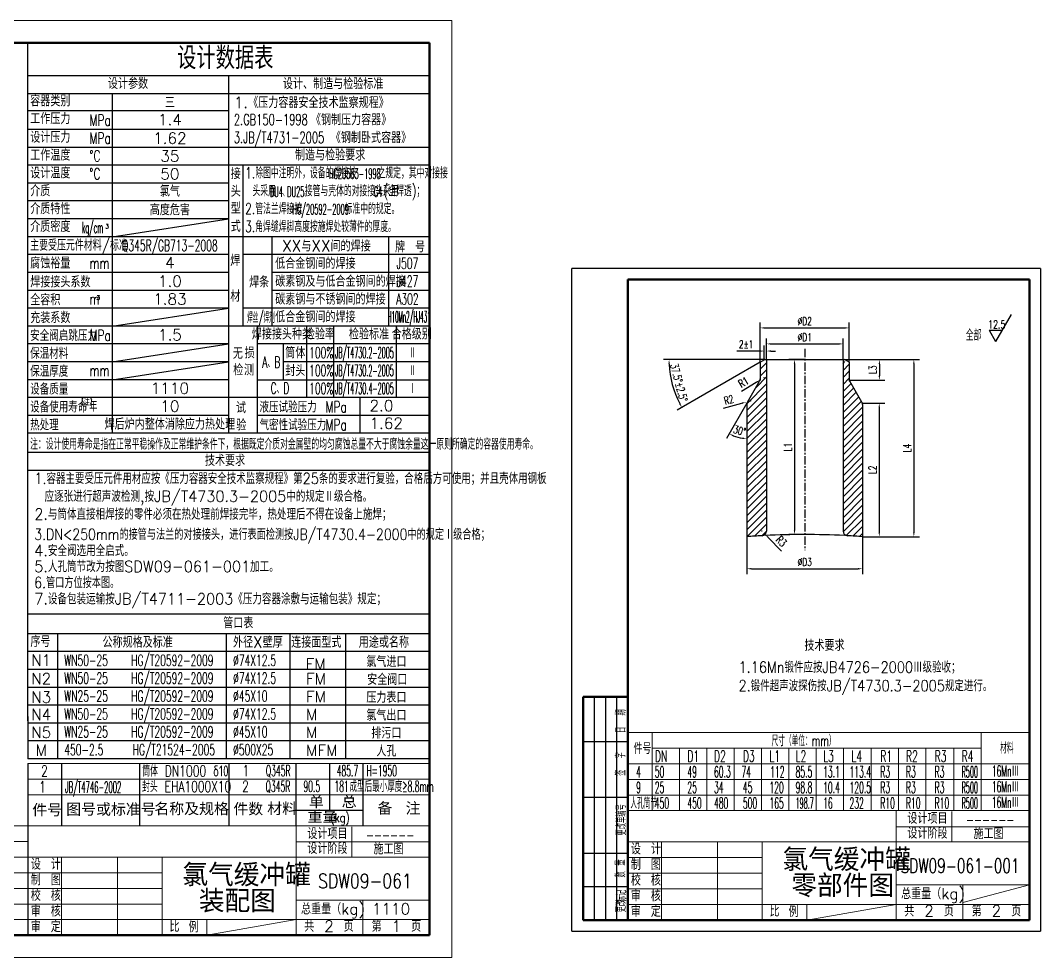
# Model space of a CAD drawing. Extents: x 24660 to 37528, y 564 to 6864.
# Drawn here: x 30671 to 37528, y 564 to 6864 of the extents above; entities that cross this region are included whole.
import ezdxf
from ezdxf.enums import TextEntityAlignment as Align

# ---------------------------------------------------------------- set-up
doc = ezdxf.new("R2010")
doc.units = 0
doc.header["$LTSCALE"] = 150
doc.linetypes.add('CENTER', pattern=[2, 1.25, -0.25, 0.25, -0.25])
doc.linetypes.add('DIVIDE', pattern=[31.75, 12.7, -6.35, 0, -6.35, 0, -6.35])
doc.layers.get('DEFPOINTS').update_dxf_attribs({"linetype": 'CONTINUOUS'})
for name, color, linetype in [('05', 4, 'CENTER'), ('08', 1, 'CONTINUOUS'), ('DIM', 6, 'CONTINUOUS'), ('TITLE', 9, 'CONTINUOUS'), ('假想线', 6, 'DIVIDE'), ('剖面线', 1, 'CONTINUOUS'), ('文字', 3, 'CONTINUOUS'), ('标注线', 1, 'CONTINUOUS'), ('破折线', 1, 'CONTINUOUS'), ('轮廓线', 7, 'CONTINUOUS')]:
    doc.layers.add(name, color=color, linetype=linetype)
doc.styles.add('FSDBHZ', font='TXT.SHX', dxfattribs={"width": 0.707, "bigfont": 'HZFS.SHX'})
doc.styles.add('HQ', font='txt.shx', dxfattribs={"width": 0.7, "bigfont": 'gbcbig.shx'})
doc.styles.add('HZ', font='txt.shx', dxfattribs={"width": 0.7, "bigfont": 'gbcbig.shx'})
doc.styles.add('HZ0', font='TXT', dxfattribs={"width": 0.7, "bigfont": 'HZTXT0'})
doc.styles.get("Standard").update_dxf_attribs({"font": 'txt.shx', "width": 0.7, "bigfont": 'gbcbig.shx'})
doc.dimstyles.get("Standard").update_dxf_attribs({"dimscale": 15, "dimtxt": 5, "dimasz": 5, "dimexe": 2.5, "dimexo": 0, "dimgap": 1.25, "dimtad": 3, "dimdec": 0, "dimdsep": 46, "dimtxsty": 'Standard', "dimcen": 0, "dimaunit": 1, "dimadec": 0, "dimazin": 0, "dimtfac": 1, "dimtdec": 4, "dimtmove": 0, "dimatfit": 1, "dimfxl": 1, "dimtolj": 1, "dimtzin": 0, "dimarcsym": 0})
doc.dimstyles.new('STANDARD$0', dxfattribs={"dimscale": 15, "dimtxt": 5, "dimasz": 5, "dimexe": 2.5, "dimexo": 0, "dimgap": 1.25, "dimtad": 1, "dimdec": 0, "dimdsep": 46, "dimtxsty": 'FSDBHZ', "dimcen": 0, "dimaunit": 1, "dimadec": 0, "dimazin": 0, "dimtfac": 1, "dimtdec": 3, "dimtmove": 0, "dimatfit": 3, "dimfxl": 1, "dimtolj": 1, "dimarcsym": 0})
doc.dimstyles.new('STANDARD$2', dxfattribs={"dimscale": 15, "dimtxt": 5, "dimasz": 5, "dimexe": 2.5, "dimexo": 0, "dimgap": 1.25, "dimtad": 2, "dimtih": 1, "dimtoh": 1, "dimdec": 0, "dimzin": 0, "dimdsep": 46, "dimtxsty": 'FSDBHZ', "dimcen": 0, "dimaunit": 1, "dimadec": 0, "dimazin": 0, "dimtfac": 0.5, "dimtdec": 0, "dimtix": 1, "dimtmove": 0, "dimatfit": 3, "dimtolj": 1, "dimtzin": 0, "dimarcsym": 0})

# ---------------------------------------------------------------- blocks, each defined once
blk = doc.blocks.new('*D38')
at = {"layer": '08', "color": 0, "lineweight": -2, "transparency": 16777216}
for p, q in [((36210.4, 4583.7), (36713.4, 4583.7)), ((36675.9, 4553.7), (36675.9, 3423.3)), ((36331.2, 3393.3), (36713.4, 3393.3))]:
    blk.add_line(p, q, dxfattribs=at)
at = {"layer": '08', "color": 0, "transparency": 16777216}
for points in [[(36670.9, 4553.7), (36680.9, 4553.7), (36675.9, 4583.7)], [(36670.9, 3423.3), (36680.9, 3423.3), (36675.9, 3393.3)]]:
    blk.add_solid(points, dxfattribs=at)
at = {"layer": 'DEFPOINTS', "color": 0, "transparency": 16777216}
for p in [(36210.4, 4583.7), (36331.2, 3393.3), (36675.9, 3393.3)]:
    blk.add_point(p, dxfattribs=at)
at = {"layer": '08', "color": 0, "transparency": 16777216, "insert": (36630.9, 3988.5), "char_height": 52.5, "attachment_point": 5, "rotation": 90, "style": 'HQ'}
blk.add_mtext('\\A1;L4', dxfattribs=at)
blk = doc.blocks.new('*D39')
at = {"layer": '08', "color": 0, "lineweight": -2, "transparency": 16777216}
for p, q in [((35942.7, 4583.7), (35836.4, 4583.7)), ((35873.9, 4553.7), (35873.9, 3437.7)), ((35942.7, 3407.7), (35836.4, 3407.7))]:
    blk.add_line(p, q, dxfattribs=at)
at = {"layer": '08', "color": 0, "transparency": 16777216}
for points in [[(35868.9, 4553.7), (35878.9, 4553.7), (35873.9, 4583.7)], [(35868.9, 3437.7), (35878.9, 3437.7), (35873.9, 3407.7)]]:
    blk.add_solid(points, dxfattribs=at)
at = {"layer": 'DEFPOINTS', "color": 0, "transparency": 16777216}
for p in [(35942.7, 4583.7), (35873.9, 3407.7), (35942.7, 3407.7)]:
    blk.add_point(p, dxfattribs=at)
at = {"layer": '08', "color": 0, "transparency": 16777216, "insert": (35828.9, 3995.7), "char_height": 52.5, "attachment_point": 5, "rotation": 90, "style": 'HQ'}
blk.add_mtext('\\A1;L1', dxfattribs=at)
blk = doc.blocks.new('*D40')
at = {"layer": '08', "color": 0, "lineweight": -2, "transparency": 16777216}
for p, q in [((36331.2, 4291.1), (36480.9, 4291.1)), ((36443.4, 4261.1), (36443.4, 3423.3)), ((36331.2, 3393.3), (36480.9, 3393.3))]:
    blk.add_line(p, q, dxfattribs=at)
at = {"layer": '08', "color": 0, "transparency": 16777216}
for points in [[(36438.4, 4261.1), (36448.4, 4261.1), (36443.4, 4291.1)], [(36438.4, 3423.3), (36448.4, 3423.3), (36443.4, 3393.3)]]:
    blk.add_solid(points, dxfattribs=at)
at = {"layer": 'DEFPOINTS', "color": 0, "transparency": 16777216}
for p in [(36331.2, 4291.1), (36331.2, 3393.3), (36443.4, 3393.3)]:
    blk.add_point(p, dxfattribs=at)
at = {"layer": '08', "color": 0, "transparency": 16777216, "insert": (36398.4, 3842.2), "char_height": 52.5, "attachment_point": 5, "rotation": 90, "style": 'HQ'}
blk.add_mtext('\\A1;L2', dxfattribs=at)
blk = doc.blocks.new('*D41')
at = {"layer": '08', "color": 0, "lineweight": -2, "transparency": 16777216}
blk.add_line((35554.2, 4291.1), (35416.5, 4052.7), dxfattribs=at)
blk.add_arc((35554.2, 4291.1), 237.8, 247.23249, 262.76751, dxfattribs=at)
at = {"layer": '08', "color": 0, "transparency": 16777216}
for points in [[(35459.9, 4067.4), (35464.4, 4076.3), (35435.3, 4085.2)], [(35524.6, 4060.2), (35523.9, 4050.2), (35554.2, 4053.3)]]:
    blk.add_solid(points, dxfattribs=at)
at = {"layer": 'DEFPOINTS', "color": 0, "transparency": 16777216}
for p in [(35643.4, 4445.7), (35554.2, 4291.1), (35554.2, 4291.1), (35472.9, 4067.7), (35554.2, 3393.3)]:
    blk.add_point(p, dxfattribs=at)
at = {"layer": '08', "color": 0, "transparency": 16777216, "insert": (35504.7, 4106.3), "char_height": 52.5, "attachment_point": 5, "rotation": 345, "style": 'HQ'}
blk.add_mtext('\\A1;30°', dxfattribs=at)
blk = doc.blocks.new('*D42')
at = {"layer": '08', "color": 0, "lineweight": -2, "transparency": 16777216}
for p, q in [((35685.4, 4583.7), (35685.4, 4726.7)), ((35715.4, 4689.2), (36169.9, 4689.2)), ((36199.9, 4583.7), (36199.9, 4726.7))]:
    blk.add_line(p, q, dxfattribs=at)
at = {"layer": '08', "color": 0, "transparency": 16777216}
for points in [[(35715.4, 4694.2), (35715.4, 4684.2), (35685.4, 4689.2)], [(36169.9, 4694.2), (36169.9, 4684.2), (36199.9, 4689.2)]]:
    blk.add_solid(points, dxfattribs=at)
at = {"layer": 'DEFPOINTS', "color": 0, "transparency": 16777216}
for p in [(36199.9, 4689.2), (35685.4, 4583.7), (36199.9, 4583.7)]:
    blk.add_point(p, dxfattribs=at)
at = {"layer": '08', "color": 0, "transparency": 16777216, "insert": (35942.7, 4734.2), "char_height": 52.5, "attachment_point": 5, "style": 'HQ'}
blk.add_mtext('\\A1;%%CD1', dxfattribs=at)
blk = doc.blocks.new('*D43')
at = {"layer": '08', "color": 0, "lineweight": -2, "transparency": 16777216}
for p, q in [((35554.2, 3393.3), (35554.2, 3140.4)), ((36331.2, 3393.3), (36331.2, 3140.4)), ((35584.2, 3177.9), (36301.2, 3177.9))]:
    blk.add_line(p, q, dxfattribs=at)
at = {"layer": '08', "color": 0, "transparency": 16777216}
for points in [[(35584.2, 3182.9), (35584.2, 3172.9), (35554.2, 3177.9)], [(36301.2, 3182.9), (36301.2, 3172.9), (36331.2, 3177.9)]]:
    blk.add_solid(points, dxfattribs=at)
at = {"layer": 'DEFPOINTS', "color": 0, "transparency": 16777216}
for p in [(35554.2, 3393.3), (36331.2, 3393.3), (36331.2, 3177.9)]:
    blk.add_point(p, dxfattribs=at)
at = {"layer": '08', "color": 0, "transparency": 16777216, "insert": (35942.7, 3222.9), "char_height": 52.5, "attachment_point": 5, "style": 'HQ'}
blk.add_mtext('\\A1;%%CD3', dxfattribs=at)
blk = doc.blocks.new('*D44')
at = {"layer": '08', "color": 0, "lineweight": -2, "transparency": 16777216}
for p, q in [((35653.4, 3432.1), (35656.1, 3432.1)), ((35654.7, 3430.7), (35654.7, 3433.4)), ((35787.2, 3295.6), (35697.6, 3388))]:
    blk.add_line(p, q, dxfattribs=at)
at = {"layer": '08', "color": 0, "transparency": 16777216}
blk.add_solid([(35701.1, 3391.4), (35694, 3384.5), (35676.7, 3409.5)], dxfattribs=at)
at = {"layer": 'DEFPOINTS', "color": 0, "transparency": 16777216}
for p in [(35654.7, 3432.1), (35676.7, 3409.5)]:
    blk.add_point(p, dxfattribs=at)
at = {"layer": '08', "color": 0, "transparency": 16777216, "insert": (35785.1, 3362.4), "char_height": 52.5, "attachment_point": 5, "rotation": 314.15263, "style": 'HQ'}
blk.add_mtext('\\A1;R3', dxfattribs=at)
blk = doc.blocks.new('*D45')
at = {"layer": '08', "color": 0, "lineweight": -2, "transparency": 16777216}
for p, q in [((35668.1, 4463.2), (35670.8, 4463.2)), ((35669.5, 4461.9), (35669.5, 4464.6)), ((35517.5, 4370.6), (35617, 4431.2))]:
    blk.add_line(p, q, dxfattribs=at)
at = {"layer": '08', "color": 0, "transparency": 16777216}
blk.add_solid([(35614.4, 4435.5), (35619.6, 4427), (35642.6, 4446.8)], dxfattribs=at)
at = {"layer": 'DEFPOINTS', "color": 0, "transparency": 16777216}
for p in [(35669.5, 4463.2), (35642.6, 4446.8)]:
    blk.add_point(p, dxfattribs=at)
at = {"layer": '08', "color": 0, "transparency": 16777216, "insert": (35531, 4431.5), "char_height": 52.5, "attachment_point": 5, "rotation": 31.36999, "style": 'HQ'}
blk.add_mtext('\\A1;R1', dxfattribs=at)
blk = doc.blocks.new('*D46')
at = {"layer": '08', "color": 0, "lineweight": -2, "transparency": 16777216}
for p, q in [((35396.3, 4257.2), (35520.6, 4290.8)), ((35578.6, 4306.8), (35581.3, 4306.8)), ((35580, 4305.5), (35580, 4308.2))]:
    blk.add_line(p, q, dxfattribs=at)
at = {"layer": '08', "color": 0, "transparency": 16777216}
blk.add_solid([(35519.3, 4295.6), (35521.9, 4286), (35549.6, 4298.6)], dxfattribs=at)
at = {"layer": 'DEFPOINTS', "color": 0, "transparency": 16777216}
for p in [(35549.6, 4298.6), (35580, 4306.8)]:
    blk.add_point(p, dxfattribs=at)
at = {"layer": '08', "color": 0, "transparency": 16777216, "insert": (35432.2, 4313.5), "char_height": 52.5, "attachment_point": 5, "rotation": 15.13986, "style": 'HQ'}
blk.add_mtext('\\A1;R2', dxfattribs=at)
blk = doc.blocks.new('*D47')
at = {"layer": '08', "color": 0, "lineweight": -2, "transparency": 16777216}
for p, q in [((36210.4, 4583.7), (36481.7, 4583.7)), ((36444.2, 4553.7), (36444.2, 4475.7)), ((36241.9, 4445.7), (36481.7, 4445.7))]:
    blk.add_line(p, q, dxfattribs=at)
at = {"layer": '08', "color": 0, "transparency": 16777216}
for points in [[(36439.2, 4553.7), (36449.2, 4553.7), (36444.2, 4583.7)], [(36439.2, 4475.7), (36449.2, 4475.7), (36444.2, 4445.7)]]:
    blk.add_solid(points, dxfattribs=at)
at = {"layer": 'DEFPOINTS', "color": 0, "transparency": 16777216}
for p in [(36210.4, 4583.7), (36241.9, 4445.7), (36444.2, 4445.7)]:
    blk.add_point(p, dxfattribs=at)
at = {"layer": '08', "color": 0, "transparency": 16777216, "insert": (36399.2, 4514.7), "char_height": 52.5, "attachment_point": 5, "rotation": 90, "style": 'HQ'}
blk.add_mtext('\\A1;L3', dxfattribs=at)
blk = doc.blocks.new('*D49')
at = {"layer": '08', "color": 0, "lineweight": -2, "transparency": 16777216}
for p, q in [((35643.4, 4565.5), (35643.4, 4834.3)), ((36241.9, 4565.5), (36241.9, 4834.3)), ((35673.4, 4796.8), (36211.9, 4796.8))]:
    blk.add_line(p, q, dxfattribs=at)
at = {"layer": '08', "color": 0, "transparency": 16777216}
for points in [[(35673.4, 4801.8), (35673.4, 4791.8), (35643.4, 4796.8)], [(36211.9, 4801.8), (36211.9, 4791.8), (36241.9, 4796.8)]]:
    blk.add_solid(points, dxfattribs=at)
at = {"layer": 'DEFPOINTS', "color": 0, "transparency": 16777216}
for p in [(36241.9, 4796.8), (35643.4, 4565.5), (36241.9, 4565.5)]:
    blk.add_point(p, dxfattribs=at)
at = {"layer": '08', "color": 0, "transparency": 16777216, "insert": (35942.7, 4841.8), "char_height": 52.5, "attachment_point": 5, "style": 'HQ'}
blk.add_mtext('\\A1;%%CD2', dxfattribs=at)
blk = doc.blocks.new('*D50')
at = {"layer": '08', "color": 0, "lineweight": -2, "transparency": 16777216}
for p, q in [((35674.9, 4583.7), (34993, 4583.7)), ((35643.4, 4565.5), (35084.4, 4242.8))]:
    blk.add_line(p, q, dxfattribs=at)
blk.add_arc((35674.9, 4583.7), 644.4, 182.66756, 207.33244, dxfattribs=at)
at = {"layer": '08', "color": 0, "transparency": 16777216}
for points in [[(35026.2, 4553.6), (35036.2, 4553.8), (35030.5, 4583.7)], [(35106.9, 4290.2), (35098.1, 4285.4), (35116.9, 4261.5)]]:
    blk.add_solid(points, dxfattribs=at)
at = {"layer": 'DEFPOINTS', "color": 0, "transparency": 16777216}
for p in [(35643.4, 4565.5), (35674.9, 4583.7), (35674.9, 4583.7), (36079.9, 4583.7), (35040.3, 4471.8)]:
    blk.add_point(p, dxfattribs=at)
at = {"layer": '08', "color": 0, "transparency": 16777216, "insert": (35097.3, 4428.9), "char_height": 52.5, "attachment_point": 5, "rotation": 285, "style": 'HQ'}
blk.add_mtext('\\A1;37.5°%%p2.5°', dxfattribs=at)
blk = doc.blocks.new('*D51')
at = {"layer": '08', "color": 0, "lineweight": -2, "transparency": 16777216}
for p, q in [((35670.4, 4583.7), (35670.4, 4678.8)), ((35685.4, 4583.7), (35685.4, 4678.8)), ((35640.4, 4641.3), (35487.2, 4641.3)), ((35715.4, 4641.3), (35745.4, 4641.3))]:
    blk.add_line(p, q, dxfattribs=at)
at = {"layer": '08', "color": 0, "transparency": 16777216}
for points in [[(35640.4, 4646.3), (35640.4, 4636.3), (35670.4, 4641.3)], [(35715.4, 4646.3), (35715.4, 4636.3), (35685.4, 4641.3)]]:
    blk.add_solid(points, dxfattribs=at)
at = {"layer": 'DEFPOINTS', "color": 0, "transparency": 16777216}
for p in [(35685.4, 4641.3), (35670.4, 4583.7), (35685.4, 4583.7)]:
    blk.add_point(p, dxfattribs=at)
at = {"layer": '08', "color": 0, "transparency": 16777216, "insert": (35548.8, 4686.3), "char_height": 52.5, "attachment_point": 5, "style": 'HQ'}
blk.add_mtext('\\A1;2%%p1', dxfattribs=at)

msp = doc.modelspace()

# ---------------------------------------------------------------- hatches: boundary and pattern name
at = {"layer": '剖面线'}
h = msp.add_hatch(dxfattribs=at)
h.set_pattern_fill('ANSI31', color=256, scale=10.5, style=0)
h.set_pattern_definition([(45, (26249.065, 2527.094), (-23.57317, 23.57317), [])])
edge = h.paths.add_edge_path()
edge.add_line((35685.4, 3402.7), (35685.4, 4577.7))
edge.add_line((35685.4, 4577.7), (35643.4, 4553.4))
edge.add_line((35643.4, 4553.4), (35643.4, 4454.2))
edge.add_arc((35611.9, 4454.2), 31.5, -30, 0, ccw=False)
edge.add_line((35639.2, 4438.4), (35558.4, 4298.4))
edge.add_arc((35585.7, 4282.7), 31.5, 150, 180)
edge.add_line((35554.2, 4282.7), (35554.2, 3393.3))
edge.add_arc((35942.7, -1842.3), 5250, 92.9059, 94.24377, ccw=False)
edge.add_arc((35674.9, 3432.4), 31.5, 272.9059, 289.47122)
edge = h.paths.add_edge_path()
edge.add_line((36199.9, 4577.7), (36199.9, 3402.7))
edge.add_arc((36210.4, 3432.4), 31.5, 250.52878, 267.0941)
edge.add_arc((35942.7, -1842.3), 5250, 85.75623, 87.0941, ccw=False)
edge.add_line((36331.2, 3393.3), (36331.2, 4282.7))
edge.add_arc((36299.7, 4282.7), 31.5, 0, 30)
edge.add_line((36327, 4298.4), (36246.2, 4438.4))
edge.add_arc((36273.4, 4454.2), 31.5, 180, 210, ccw=False)
edge.add_line((36241.9, 4454.2), (36241.9, 4553.4))
edge.add_line((36241.9, 4553.4), (36199.9, 4577.7))

# ---------------------------------------------------------------- linework, layer by layer
at = {"layer": '05', "color": 1, "ltscale": 0.3}
msp.add_line((35942.7, 4655.4), (35942.7, 3302.7), dxfattribs=at)
at = {"layer": 'DIM', "color": 1}
msp.add_line((33420, 6491.1), (30721.5, 6491.1), dxfattribs=at)
at = {"layer": 'TITLE', "color": 1, "lineweight": 13}
for p, q in [((33570, 6864), (24660, 6864)), ((33570, 6864), (33570, 564)), ((37452.6, 2076.7), (34752.6, 2076.7)), ((34917.5, 2076.7), (34917.5, 1551.7)), ((37127.6, 2074.4), (37127.6, 1551.7)), ((37127.6, 1971.7), (34917.5, 1971.7)), ((35101.1, 1971.7), (35101.1, 1551.7)), ((35284.9, 1971.7), (35284.9, 1551.7)), ((35468.7, 1971.7), (35468.7, 1551.7)), ((35652.6, 1971.7), (35652.6, 1551.7)), ((35836.4, 1971.7), (35836.4, 1551.7)), ((36020.2, 1971.7), (36020.2, 1551.7)), ((36204.1, 1971.7), (36204.1, 1551.7)), ((36387.9, 1971.7), (36387.9, 1551.7)), ((36571.7, 1971.7), (36571.7, 1551.7)), ((36755.6, 1971.7), (36755.6, 1551.7)), ((36943.8, 1971.7), (36943.8, 1551.7)), ((36943.8, 1971.7), (36943.8, 1551.7)), ((33421.6, 1869), (30721.6, 1869)), ((33421.6, 1869), (30721.6, 1869)), ((37452.6, 1866.7), (34752.6, 1866.7)), ((33420, 1764), (30720, 1764)), ((33420, 1764), (30720, 1764)), ((37452.6, 1761.7), (34752.6, 1761.7)), ((33420, 1659), (30720, 1659)), ((37452.6, 1656.7), (34752.6, 1656.7)), ((37452.6, 1551.7), (34752.6, 1551.7)), ((37452.6, 1551.7), (34752.6, 1551.7)), ((37452.6, 1551.7), (34752.6, 1551.7)), ((36556.2, 814.1), (36556.2, 1551.7)), ((36931, 1341.7), (36931, 1545.3)), ((30721.6, 1449), (28021.7, 1449)), ((30721.6, 1449), (28021.7, 1449)), ((33420, 1449), (30720, 1449)), ((33420, 1449), (30720, 1449)), ((32523.6, 711.3), (32523.6, 1449)), ((32898.4, 1239), (32898.4, 1442.6)), ((36556.2, 1444), (37453.1, 1444)), ((30721.6, 1344), (28021.7, 1344)), ((30721.6, 1344), (28021.7, 1344)), ((32523.6, 1341.3), (33420.5, 1341.3)), ((37452.6, 1341.7), (34756.9, 1341.7)), ((34980.1, 816.7), (34980.1, 1341.7)), ((35356.9, 816.7), (35356.9, 1341.7)), ((35656.8, 816.7), (35656.8, 1341.7)), ((36556.2, 1341.7), (37453.1, 1341.7)), ((30721.6, 1239), (28021.7, 1239)), ((30721.6, 1239), (28021.7, 1239)), ((33420, 1239), (30724.3, 1239)), ((30947.5, 714), (30947.5, 1239)), ((31324.3, 714), (31324.3, 1239)), ((31624.2, 714), (31624.2, 1239)), ((32523.6, 1239), (33420.5, 1239)), ((35656.8, 1236.7), (34756.9, 1236.7)), ((30719.2, 1134), (28019.2, 1134)), ((30721.6, 1134), (28021.7, 1134)), ((31624.2, 1134), (30721.6, 1134)), ((35656.8, 1131.7), (34756.9, 1131.7)), ((30721.6, 1029), (28021.7, 1029)), ((30721.6, 1029), (28021.7, 1029)), ((31624.2, 1029), (30721.6, 1029)), ((36556.2, 1053.3), (37452.6, 1053.3)), ((37005.9, 814.1), (37005.9, 1053.3)), ((37005.9, 933.7), (37452.6, 1053.3)), ((35656.8, 1026.7), (34756.9, 1026.7)), ((30721.6, 924), (28021.7, 924)), ((30721.6, 924), (28021.7, 924)), ((31624.2, 924), (30721.6, 924)), ((32523.6, 950.5), (33420, 950.5)), ((32973.3, 711.3), (32973.3, 950.5)), ((37452.6, 921.7), (34756.9, 921.7)), ((36556.2, 921.7), (35956.6, 816.7)), ((35956.6, 816.7), (35956.6, 921.7)), ((30721.6, 819), (28021.7, 819)), ((30721.6, 819), (28021.7, 819)), ((33420, 819), (30721.6, 819)), ((32523.6, 819), (31924, 714)), ((31924, 714), (31924, 819)), ((30721.6, 714), (28021.7, 714)), ((30721.6, 714), (28021.7, 714)), ((30721.6, 714), (28021.7, 714)), ((33570, 564), (24660, 564))]:
    msp.add_line(p, q, dxfattribs=at)
at = {"layer": 'TITLE', "color": 0, "lineweight": 50}
for p, q in [((33420, 6714), (25035, 6714)), ((33420, 6714), (33420, 714)), ((34752.6, 816.7), (34752.6, 5121.7)), ((37452.6, 5121.7), (34752.6, 5121.7)), ((37452.6, 5121.7), (37452.6, 816.7)), ((34452.6, 816.7), (34452.6, 2316.7)), ((34452.6, 2316.7), (34752.6, 2316.7)), ((34452.6, 816.7), (34752.6, 816.7)), ((34752.6, 816.7), (37452.6, 816.7)), ((33420, 714), (25035, 714))]:
    msp.add_line(p, q, dxfattribs=at)
at = {"layer": 'TITLE', "color": 1}
for p, q in [((30721.6, 2156), (30721.4, 6714)), ((33420, 6701.1), (33420, 1844.8)), ((32070.7, 6491.1), (32070.7, 4088.2)), ((33420, 6370.9), (30721.5, 6370.9)), ((31287.7, 6370.9), (31287.7, 4088.2)), ((32070.7, 6255.6), (30721.5, 6255.6)), ((32070.7, 6130.6), (30721.5, 6130.6)), ((32070.7, 6010.5), (30721.5, 6010.5)), ((33420, 6010.5), (32070.7, 6010.5)), ((32070.7, 5890.3), (30721.5, 5890.3)), ((33420, 5890.3), (32070.7, 5890.3)), ((32166.6, 5890.3), (32166.6, 4810)), ((32070.7, 5770.2), (30721.5, 5770.2)), ((32070.7, 5650.1), (30721.5, 5650.1)), ((32070.7, 5529.9), (30721.5, 5529.9)), ((31287.7, 5409.8), (32070.7, 5529.9)), ((32070.7, 5409.8), (30721.5, 5409.8)), ((33420, 5409.8), (32070.7, 5409.8)), ((32360.5, 5409.8), (32360.5, 4810)), ((33145.1, 5409.8), (33145.1, 4810)), ((32070.7, 5289.6), (30721.5, 5289.6)), ((33420, 5289.6), (32166.6, 5289.6)), ((32070.7, 5169.5), (30721.5, 5169.5)), ((33420, 5169.5), (32360.5, 5169.5)), ((32070.7, 5049.4), (30721.5, 5049.4)), ((33420, 5049.3), (32360.5, 5049.3)), ((32070.6, 4929.2), (30721.4, 4929.2)), ((31287.7, 4809.1), (32070.7, 4929.2)), ((33420, 4929.2), (32166.6, 4929.2)), ((32070.7, 4809.1), (30721.5, 4809.1)), ((32070.7, 4810), (33420, 4810)), ((33420, 4809), (32070.7, 4809)), ((32263, 4810), (32263, 4088.2)), ((32594.7, 4809), (32594.7, 4328.5)), ((32775.1, 4809), (32775.1, 4328.5)), ((33196.1, 4809), (33196.1, 4330.1)), ((32070.7, 4688.9), (30721.5, 4688.9)), ((31287.7, 4568.8), (32070.7, 4688.9)), ((33420, 4688.9), (32262.6, 4688.9)), ((32437.7, 4688.9), (32437.7, 4448.6)), ((32070.5, 4568.8), (30721.2, 4568.8)), ((32070.6, 4568.8), (30721.4, 4568.8)), ((31287.7, 4448.6), (32070.7, 4568.8)), ((33420, 4568.8), (32437.7, 4568.8)), ((32070.6, 4448.6), (30721.4, 4448.6)), ((32263, 4448.6), (33420, 4448.6)), ((32070.7, 4328.5), (30721.6, 4328.5)), ((33420, 4328.5), (32070.7, 4328.5)), ((32951.8, 4328.5), (32951.8, 4088.2)), ((32070.7, 4208.4), (30721.5, 4208.4)), ((33420, 4208.4), (32263, 4208.4)), ((33420, 4208.4), (32263, 4208.4)), ((33419.9, 4088.2), (30721.4, 4088.2)), ((33420, 4088.2), (32263, 4088.2)), ((33419.8, 3959.1), (30721.3, 3959.1)), ((33413.3, 3839.1), (30721.4, 3839.1)), ((32063.9, 3839.1), (30721.4, 3839.1)), ((30721.6, 2874.6), (33415.5, 2874.6)), ((33420, 2741), (30721.6, 2741)), ((30920.8, 2741), (30920.8, 1900)), ((32055.3, 2741), (32055.3, 1900)), ((32481.1, 2741), (32481.1, 1900)), ((32857, 2741), (32857, 1900)), ((33420, 2620.8), (30721.6, 2620.8)), ((33420, 2500.7), (30721.6, 2500.7)), ((33420, 2380.6), (30721.6, 2380.6)), ((33420, 2380.6), (33420, 1900)), ((33420, 2260.4), (30721.6, 2260.4)), ((30721.6, 2184), (30721.6, 1900)), ((33420, 2140.3), (30721.6, 2140.3)), ((33420, 2140.3), (30721.6, 2140.3)), ((33420, 2020.1), (30721.6, 2020.1)), ((33420.1, 2020.1), (30721.7, 2020.1)), ((33420.1, 1900), (30721.6, 1900)), ((30721.6, 1869), (30721.6, 714)), ((33420.1, 1900), (30721.7, 1900)), ((30949.1, 1449), (30949.1, 1869)), ((31474.6, 1449), (31474.6, 1869)), ((32075.2, 1449), (32075.2, 1869)), ((32525.6, 1449), (32525.6, 1869)), ((32750.8, 1554), (32750.8, 1869)), ((32976, 1449), (32976, 1869)), ((32524, 1554), (32974.4, 1554))]:
    msp.add_line(p, q, dxfattribs=at)
at = {"layer": 'TITLE', "color": 1, "const_width": 7.51}
for points in [[(30721.6, 1900), (30721.6, 6714)], [(30721.6, 1449), (30721.6, 1869)], [(30721.6, 714), (30721.6, 1764)]]:
    msp.add_lwpolyline(points, dxfattribs=at)
at = {"layer": '假想线'}
for p, q in [((35639.2, 4438.4), (35643.4, 4445.7)), ((35643.4, 4454.2), (35643.4, 4445.7)), ((36241.9, 4454.2), (36241.9, 4445.7)), ((36246.2, 4438.4), (36241.9, 4445.7))]:
    msp.add_line(p, q, dxfattribs=at)
at = {"layer": '文字', "color": 1, "ltscale": 0.025}
msp.add_line((34752.6, 1791.7), (34752.6, 1611.7), dxfattribs=at)
at = {"layer": '标注线'}
for p, q in [((37329.4, 4886.2), (37225.5, 4706.2)), ((37182.2, 4781.2), (37268.8, 4781.2)), ((37182.2, 4781.2), (37225.5, 4706.2))]:
    msp.add_line(p, q, dxfattribs=at)
at = {"layer": '破折线'}
for p, q in [((34377.6, 741.7), (34377.6, 5196.7)), ((37527.6, 5196.7), (34377.6, 5196.7)), ((37527.6, 5196.7), (37527.6, 741.7)), ((34377.6, 741.7), (37527.6, 741.7))]:
    msp.add_line(p, q, dxfattribs=at)
at = {"layer": '破折线', "linetype": 'ByBlock'}
for p, q in [((34527.6, 2316.7), (34527.6, 816.7)), ((34602.6, 2316.7), (34602.6, 816.7)), ((34677.6, 2316.7), (34677.6, 816.7)), ((34452.6, 2016.7), (34752.6, 2016.7)), ((34452.6, 1641.7), (34752.6, 1641.7)), ((34452.6, 1266.7), (34752.6, 1266.7)), ((34452.6, 1266.7), (34752.6, 1266.7)), ((34452.6, 1041.7), (34752.6, 1041.7))]:
    msp.add_line(p, q, dxfattribs=at)
at = {"layer": '轮廓线'}
for p, q in [((35643.4, 4565.5), (35674.9, 4583.7)), ((35643.4, 4565.5), (35643.4, 4454.2)), ((35674.9, 4583.7), (35685.4, 4583.7)), ((35674.9, 4583.7), (36210.4, 4583.7)), ((35685.4, 4583.7), (35685.4, 3431.3)), ((36199.9, 4583.7), (36199.9, 3431.3)), ((36241.9, 4565.5), (36210.4, 4583.7)), ((36241.9, 4565.5), (36241.9, 4454.2)), ((35558.4, 4298.4), (35639.2, 4438.4)), ((36327, 4298.4), (36246.2, 4438.4)), ((35554.2, 4282.7), (35554.2, 3393.3)), ((36331.2, 4282.7), (36331.2, 3393.3)), ((34752.6, 816.7), (37452.6, 816.7)), ((34752.6, 816.7), (37452.6, 816.7)), ((34752.6, 816.7), (37452.6, 816.7)), ((34752.6, 816.7), (37452.6, 816.7))]:
    msp.add_line(p, q, dxfattribs=at)
at = {"layer": '轮廓线', "ltscale": 0.01}
msp.add_line((37527.6, 1656.7), (37527.6, 816.7), dxfattribs=at)
msp.add_line((37527.6, 1656.7), (37527.6, 816.7), dxfattribs=at)
at = {"layer": '轮廓线'}
for centre, radius, start, end in [((35611.9, 4454.2), 31.5, 330, 0), ((36273.4, 4454.2), 31.5, 180, 210), ((35585.7, 4282.7), 31.5, 150, 180), ((36299.7, 4282.7), 31.5, 0, 30), ((35653.9, 3431.3), 31.5, 273.13404, 0), ((36231.4, 3431.3), 31.5, 180, 266.86596), ((35942.7, -1842.3), 5250, 93.13404, 94.24377), ((35942.7, -1842.3), 5250, 87.0941, 92.9059), ((35942.7, -1842.3), 5250, 85.75623, 86.86596)]:
    msp.add_arc(centre, radius, start, end, dxfattribs=at)

# ---------------------------------------------------------------- texts
at = {"layer": 'DIM', "color": 1, "width": 1.2}
msp.add_text('设计数据表', height=150, dxfattribs=at).set_placement((31724.2, 6536.2))
at = {"layer": 'TITLE', "color": 1, "style": 'HZ'}
for s, height, p in [('设计参数', 75, (31259.5, 6402.8)), ('设计、制造与检验标准', 75, (32436.1, 6401.5)), ('容器类别', 75, (30737.5, 6286.5)), ('1.《压力容器安全技术监察规程》', 75, (32105.8, 6274.8)), ('工作压力', 75, (30737.4, 6166.4)), ('《钢制压力容器》', 75, (32623.8, 6159.5)), ('设计压力', 75, (30737.4, 6041.8)), ('《钢制卧式容器》', 75, (32757.6, 6039.4)), ('工作温度', 75, (30737.4, 5921.7)), ('制造与检验要求', 75, (32516.7, 5922)), ('设计温度', 75, (30737.4, 5801.6)), ('接', 75, (32084.8, 5796.8)), ('介质', 75, (30737.4, 5681.4)), ('头', 75, (32084.8, 5678.2)), ('介质特性', 75, (30737.4, 5561.3)), ('型', 75, (32084.8, 5564.9)), ('介质密度', 75, (30737.5, 5441.1)), ('3', 30, (31240.7, 5464.9)), ('式', 75, (32084.8, 5442.7)), ('XX与XX间的焊接', 75, (32431, 5310.6)), ('牌 号', 75, (33189.3, 5304.7)), ('腐蚀裕量  ', 75, (30737.4, 5196)), ('焊', 75, (32082.1, 5212.8)), ('低合金钢间的焊接', 75, (32383.8, 5193.6)), ('焊接接头系数', 75, (30737.4, 5069.1)), ('焊条', 75, (32208.6, 5068.2)), ('碳素钢及与低合金钢间的焊接', 75, (32383.8, 5073.4)), ('全容积', 75, (30737.4, 4949)), ('3', 30, (31181.6, 4985.3)), ('材', 75, (32082.1, 4972.8)), ('碳素钢与不锈钢间的焊接', 75, (32383.8, 4953.3)), ('充装系数', 75, (30737.3, 4828.8)), ('低合金钢间的焊接', 75, (32383.8, 4834.1)), ('无', 75, (32099.4, 4588.4)), ('损', 75, (32178.4, 4591.8)), ('检', 75, (32101.5, 4477.4)), ('测', 75, (32174.8, 4477)), ('【注】', 40, (31057.6, 4275.7)), ('试', 75, (32120, 4223)), ('2.0', 75, (33017.5, 4236.4)), ('验', 75, (32122.4, 4107.5)), ('1.62', 75, (33017.5, 4117.8)), ('技术要求', 75, (31911.6, 3869.1)), ('管口表', 75, (32034.8, 2776.5)), ('公称规格及标准', 75, (31223.4, 2646.9)), ('外径X壁厚', 75, (32100.2, 2646.9)), ('连接面型式', 75, (32491.4, 2646.9)), ('用途或名称', 75, (32945.7, 2646.9)), ('FM', 75, (32588.8, 2500)), ('FM', 75, (32590.3, 2400.8)), ('FM', 75, (32590.4, 2280.6)), ('M', 75, (32590.8, 2160.5)), ('M', 75, (32590.3, 2040.4)), ('MFM', 75, (32590.8, 1920.2)), ('设计项目', 75, (36632.4, 1463.6)), ('设计项目', 75, (32599.8, 1360.8)), ('设计阶段', 75, (36632.4, 1363.9)), ('施工图', 75, (37076.5, 1360.6)), ('设计阶段', 75, (32599.8, 1261.1)), ('施工图', 75, (33043.9, 1257.8)), ('总重量（kg)', 75, (36589.6, 956.5)), ('总重量（kg)', 75, (32557, 853.8)), ('1110', 75, (33033.7, 853.8)), ('比', 75, (35706.1, 839.4)), ('例', 75, (35833.5, 835.6)), ('共 2 页', 75, (36611.5, 840.6)), ('第 2 页', 75, (37064.3, 840.6)), ('比', 75, (31673.5, 736.7)), ('例', 75, (31800.9, 732.9)), ('共 2 页', 75, (32578.9, 737.8)), ('第 1 页', 75, (33031.7, 737.8))]:
    msp.add_text(s, height=height, dxfattribs=at).set_placement(p)
for s, p in [('三', (31676, 6274.8)), ('1.4', (31676, 6159.5)), ('1.62', (31676, 6034.6)), ('35', (31676, 5914.4)), ('50', (31676, 5794.3)), ('氯气', (31676, 5678.9)), ('高度危害', (31676, 5554)), ('4', (31676, 5198.4)), ('1.0', (31676, 5073.4)), ('1.83', (31676.1, 4953.3)), ('焊接接头种类', (32429.2, 4718.7)), ('检验率', (32684.4, 4718.7)), ('检验标准', (33014.2, 4718.7)), ('合格级别', (33301.4, 4718.7)), ('1.5', (31676, 4713)), ('筒体', (32518.9, 4592.8)), ('封头', (32518.9, 4472.7)), ('1110', (31676, 4353.5)), ('10', (31676.1, 4233.4)), ('焊后炉内整体消除应力热处理', (31675.9, 4113.2)), ('序号', (30806.1, 2651.1)), ('N1', (30811.2, 2525.5)), ('氯气进口', (33131.1, 2516.5)), ('N2', (30811.2, 2401.1)), ('安全阀口 ', (33170.3, 2396.4)), ('N3', (30811.2, 2276.7)), ('压力表口', (33131.2, 2276.2)), ('N4', (30811.2, 2160.8)), ('氯气出口', (33131.1, 2156.1)), ('N5', (30811.2, 2040.7)), ('排污口', (33131.1, 2036)), ('M', (30811.3, 1920.5)), ('人孔', (33131.1, 1915.8)), ('设 计', (34875.1, 1257.7)), ('设 计', (30842.5, 1154.9)), ('制 图', (34875.1, 1152.7)), ('制 图', (30842.5, 1049.9)), ('校 核', (34875.1, 1047.7)), ('校 核', (30842.5, 944.9)), ('审 定', (34875.1, 837.7)), ('审 定', (30842.5, 734.9))]:
    msp.add_text(s, height=75, dxfattribs=at).set_placement(p, align=Align.CENTER)
at = {"layer": 'TITLE', "color": 1}
for s, height, style, width, p in [('MPa', 75, 'HZ', 0.7, (31135.5, 6155.5)), ('2.GB150-1998', 75, 'HZ', 0.65, (32105.8, 6159.5)), ('MPa', 75, 'HZ', 0.7, (31135.5, 6035.3)), ('3.JB/T4731-2005', 75, 'HZ', 0.65, (32105.8, 6039.4)), ('%%DC', 75, 'HZ', 0.7, (31135.5, 5915.2)), ('%%DC', 75, 'HZ', 0.7, (31135.5, 5795.1)), ('1.除图中注明外，设备的焊接按', 75, 'HZ', 0.7, (32182.3, 5801.6)), ('HG20583-1998', 70, 'HZ', 0.4, (32745, 5798.7)), ('之规定，其中对接接', 75, 'HZ', 0.7, (33071.7, 5801.6)), ('头采用', 75, 'HZ', 0.7, (32231.1, 5681.4)), ('接管与壳体的对接接头采用', 75, 'HZ', 0.7, (32583, 5681.4)), ('(全焊透)；', 75, 'HZ', 0.7, (33112.6, 5681.4)), ('DU4、DU25。', 70, 'HZ', 0.4, (32347.8, 5677.5)), ('G4', 70, 'HZ', 0.4, (33047.1, 5677.5)), ('2.管法兰焊接按', 75, 'HZ', 0.7, (32182.3, 5561.3)), ('HG/20592-2009', 70, 'HZ', 0.4, (32499.6, 5559.6)), ('标准中的规定。', 75, 'HZ', 0.7, (32850.3, 5561.3)), ('kg/cm', 75, 'HZ', 0.4, (31084.9, 5434.6)), ('3.角焊缝焊脚高度按施焊处较薄件的厚度。', 75, 'HZ', 0.7, (32182.3, 5441.1)), ('主要受压元件材料/标准', 75, 'HZ', 0.8, (30737.4, 5316.2)), ('mm', 75, 'HZ', 0.7, (31135.5, 5194.4)), ('m', 75, 'HZ', 0.7, (31135.6, 4954.1)), ('焊丝/焊剂', 75, 'HZ', 0.5, (32195.1, 4828.8)), ('12.5', 55, 'HZ', 0.7, (37175.3, 4792.4)), ('安全阀启跳压力 ', 75, 'HZ', 0.95, (30737, 4708.7)), ('MPa', 75, 'HZ', 0.7, (31135.5, 4709)), ('保温材料', 75, 'HZ', 0.95, (30737, 4588.6)), ('保温厚度', 75, 'HZ', 0.95, (30737, 4468.4)), ('mm', 75, 'HZ', 0.7, (31135.5, 4473.5)), ('设备质量', 75, 'HZ', 0.95, (30736.7, 4348.3)), ('设备使用寿命', 75, 'HZ', 0.95, (30736.7, 4228.1)), ('年', 75, 'HZ', 0.7, (31135.5, 4233.2)), ('液压试验压力', 75, 'HZ', 0.95, (32278.1, 4228.1)), ('MPa', 75, 'HZ', 0.7, (32722.3, 4228.4)), ('热处理', 75, 'HZ', 0.95, (30736.9, 4108)), ('气密性试验压力', 75, 'HZ', 0.95, (32278.1, 4108)), ('MPa', 75, 'HZ', 0.7, (32722.3, 4108.3)), ('注：设计使用寿命是指在正常平稳操作及正常维护条件下，根据既定介质对金属壁的均匀腐蚀总量不大于腐蚀余量这一原则所确定的容器使用寿命。', 75, 'HZ', 0.7, (30736.8, 3978.8)), ('1.容器主要受压元件用材应按《压力容器安全技术监察规程》第25条的要求进行复验，合格后方可使用；并且壳体用钢板', 75, 'HZ', 0.85, (30764.9, 3747.7)), ('应逐张进行超声波检测,按JB/T4730.3-2005中的规定Ⅱ级合格。', 75, 'HZ', 0.95, (30833.9, 3627.6)), ('2.与筒体直接相焊接的零件必须在热处理前焊接完毕，热处理后不得在设备上施焊；', 75, 'HZ', 0.95, (30764.9, 3507.4)), ('3.DN<250mm的接管与法兰的对接接头，进行表面检测按JB/T4730.4-2000中的规定Ⅰ级合格；', 75, 'HZ', 0.82, (30764.8, 3372)), ('4.安全阀选用全启式。', 75, 'HZ', 0.95, (30764.8, 3262.6)), ('5.人孔筒节改为按图SDW09-061-001加工。', 75, 'HZ', 0.95, (30764.8, 3155.5)), ('6.管口方位按本图。', 75, 'HZ', 0.82, (30764.5, 3047.6)), ('7.设备包装运输按JB/T4711-2003《压力容器涂敷与运输包装》规定；', 75, 'HZ', 0.95, (30764.8, 2938.4)), ('WN50-25   HG/T20592-2009', 75, 'HZ', 0.6, (30966.4, 2524.7)), ('%%C74X12.5', 75, 'HZ', 0.6, (32100.7, 2524.7)), ('WN50-25   HG/T20592-2009', 75, 'HZ', 0.6, (30966.4, 2404.6)), ('%%C74X12.5', 75, 'HZ', 0.6, (32100.7, 2404.6)), ('WN25-25   HG/T20592-2009', 75, 'HZ', 0.6, (30966.5, 2284.5)), ('%%C45X10', 75, 'HZ', 0.6, (32100.8, 2284.5)), ('WN50-25   HG/T20592-2009', 75, 'HZ', 0.6, (30966.4, 2164.3)), ('%%C74X12.5', 75, 'HZ', 0.6, (32100.7, 2164.3)), ('WN25-25   HG/T20592-2009', 75, 'HZ', 0.6, (30966.4, 2044.2)), ('%%C45X10', 75, 'HZ', 0.6, (32100.7, 2044.2)), ('450-2.5    HG/T21524-2005', 75, 'HZ', 0.6, (30966.4, 1924.1)), ('%%C500X25', 75, 'HZ', 0.6, (32100.7, 1924.1)), ('件号', 75, 'HZ', 0.8, (34791.6, 1932.8)), ('筒体 DN1000 δ10 ', 75, 'HZ', 0.7, (31490.7, 1781)), ('Q345R', 75, 'HZ0', 0.5, (32321.3, 1782.6)), ('16MnⅢ', 75, 'HZ0', 0.5, (37199.4, 1780.4)), ('4', 75, 'HZ', 0.5, (34809.5, 1775.2)), ('R500', 75, 'HZ', 0.4, (36996.6, 1775.2)), ('JB/T4746-2002', 75, 'HZ', 0.45, (30972, 1672.5)), ('封头 EHA1000X10', 75, 'HZ', 0.7, (31489.1, 1676)), ('Q345R', 75, 'HZ0', 0.5, (32319.7, 1677.6)), ('9', 75, 'HZ', 0.5, (34809.5, 1670.2)), ('25', 75, 'HZ', 0.5, (34934.9, 1670.2)), ('25', 75, 'HZ', 0.5, (35153.7, 1670.2)), ('34', 75, 'HZ', 0.5, (35332.7, 1670.2)), ('45', 75, 'HZ', 0.5, (35526.6, 1670.2)), ('120', 75, 'HZ', 0.5, (35705, 1670.2)), ('98.8', 75, 'HZ', 0.5, (35881, 1670.2)), ('10.4', 75, 'HZ', 0.5, (36066.1, 1670.2)), ('120.5', 75, 'HZ', 0.5, (36243.3, 1670.2)), ('R500', 75, 'HZ', 0.4, (36996.6, 1670.2)), ('16MnⅢ', 75, 'HZ0', 0.5, (37199.4, 1675.4)), ('单', 83.6, 'HZ0', 1.2, (32610.7, 1566.5)), ('总', 83.6, 'HZ0', 1.2, (32830.5, 1568.5)), ('人孔筒节', 75, 'HZ', 0.6, (34770.8, 1565.2)), ('件号', 83.56, 'HZ0', 1.2, (30751.3, 1512.5)), ('图号或标准号', 83.56, 'HZ0', 1.2, (30979.2, 1516.8)), ('名称及规格', 83.56, 'HZ0', 1.2, (31571.4, 1520.7)), ('件数', 83.56, 'HZ0', 1.2, (32102.5, 1519.3)), ('材料', 83.56, 'HZ0', 1.2, (32330.2, 1521.4)), ('备 注', 83.56, 'HZ0', 1.2, (33070.6, 1524)), ('450', 75, 'HZ', 0.5, (34934.9, 1565.2)), ('450', 75, 'HZ', 0.5, (35153.7, 1565.2)), ('480', 75, 'HZ', 0.5, (35332.7, 1565.2)), ('500', 75, 'HZ', 0.5, (35526.6, 1565.2)), ('165', 75, 'HZ', 0.5, (35705, 1565.2)), ('198.7', 75, 'HZ', 0.4, (35881, 1565.2)), ('16', 75, 'HZ', 0.5, (36066.1, 1565.2)), ('232', 75, 'HZ', 0.5, (36243.3, 1565.2)), ('R10', 75, 'HZ', 0.5, (36450.4, 1565.2)), ('R10', 75, 'HZ', 0.5, (36623.1, 1565.2)), ('R10', 75, 'HZ', 0.5, (36815.7, 1565.2)), ('R500', 75, 'HZ', 0.4, (36996.6, 1565.2)), ('16MnⅢ', 75, 'HZ0', 0.5, (37199.4, 1570.4)), ('重量', 83.56, 'HZ0', 1.2, (32601.2, 1468.7)), ('(kg)', 60, 'HZ0', 0.8, (32753.8, 1474.3)), ('SDW09-061-001', 96.123, 'HZ0', 0.7, (36587.2, 1134)), ('SDW09-061', 96.12, 'HZ0', 0.8, (32672.1, 1031.2))]:
    msp.add_text(s, height=height, dxfattribs=dict(at, style=style, width=width)).set_placement(p)
for s, style, width, p in [('Q345R/GB713-2008', 'HZ', 0.6, (31676, 5313.7)), ('J507', 'HZ', 0.6, (33272.3, 5193.6)), ('J427', 'HZ', 0.6, (33272.3, 5073.4)), ('A302', 'HZ', 0.6, (33272.3, 4953.3)), ('H10Mn2/HJ431', 'HZ', 0.3, (33283.9, 4834.1)), ('100%%%', 'HZ', 0.6, (32692.8, 4592.8)), ('JB/T4730.2-2005', 'HZ', 0.4, (32983.8, 4592.8)), ('Ⅱ', 'HZ', 0.6, (33305.2, 4592.8)), ('A、B', 'HZ', 0.6, (32357.5, 4529.3)), ('100%%%', 'HZ', 0.6, (32692.8, 4472.7)), ('JB/T4730.2-2005', 'HZ', 0.4, (32983.8, 4472.7)), ('Ⅱ', 'HZ', 0.6, (33305.2, 4472.7)), ('C、D', 'HZ', 0.6, (32415.9, 4353.9)), ('100%%%', 'HZ', 0.6, (32692.8, 4352.5)), ('JB/T4730.4-2005', 'HZ', 0.4, (32983.8, 4352.5)), ('Ⅰ', 'HZ', 0.6, (33305.2, 4352.5)), ('1', 'HZ0', 0.7, (32185.9, 1782.6)), ('485.7 ', 'HZ0', 0.5, (32885.8, 1782.6)), ('H=1950', 'HZ0', 0.5, (33099.5, 1782.6)), ('2', 'HZ0', 0.7, (32184.3, 1677.6)), ('90.5', 'HZ0', 0.5, (32629.7, 1677.6)), ('181', 'HZ0', 0.5, (32829.9, 1677.6)), ('成型后最小厚度≥8.8mm', 'HZ0', 0.5, (33166.8, 1677.6))]:
    msp.add_text(s, height=75, dxfattribs=dict(at, style=style, width=width)).set_placement(p, align=Align.CENTER)
at = {"layer": 'TITLE', "color": 1, "lineweight": 13}
for s, height, style, p in [('      技术要求  ', 75, 'HZ', (35504.1, 2625.9)), ('------', 48.72, 'HZ0', (37025.5, 1463.6)), ('------', 48.72, 'HZ0', (32992.9, 1360.8))]:
    msp.add_text(s, height=height, dxfattribs=dict(at, style=style)).set_placement(p)
for s, height, style, width, p in [('1.16Mn锻件应按JB4726-2000Ⅲ级验收；', 75, 'HZ', 0.85, (35497.6, 2479.3)), ('2.锻件超声波探伤按JB/T4730.3-2005规定进行。', 75, 'HZ', 0.85, (35497.6, 2354.3)), ('尺寸（单位：mm）', 75, 'HZ', 0.6, (35719.5, 1985.2)), ('材料', 75, 'HZ', 0.6, (37255.7, 1935.8)), ('DN', 75, 'HZ', 0.6, (34935.4, 1880.2)), ('D1', 75, 'HZ', 0.6, (35154.2, 1880.2)), ('D2', 75, 'HZ', 0.6, (35333.1, 1880.2)), ('D3', 75, 'HZ', 0.6, (35527.1, 1880.2)), ('L1', 75, 'HZ', 0.6, (35705.5, 1880.2)), ('L2', 75, 'HZ', 0.6, (35881.5, 1880.2)), ('L3', 75, 'HZ', 0.6, (36066.6, 1880.2)), ('L4', 75, 'HZ', 0.6, (36256.8, 1880.2)), ('R1', 75, 'HZ', 0.6, (36450.8, 1880.2)), ('R2', 75, 'HZ', 0.6, (36623.5, 1880.2)), ('R3', 75, 'HZ', 0.6, (36816.2, 1880.2)), ('R4', 75, 'HZ', 0.6, (36997.1, 1880.2)), ('50', 75, 'HZ', 0.5, (34934.9, 1775.2)), ('49', 75, 'HZ', 0.5, (35153.7, 1775.2)), ('60.3', 75, 'HZ', 0.5, (35332.7, 1775.2)), ('74', 75, 'HZ', 0.5, (35516.5, 1775.2)), ('112', 75, 'HZ', 0.5, (35710.5, 1775.2)), ('85.5', 75, 'HZ', 0.5, (35881, 1775.2)), ('13.1', 75, 'HZ', 0.5, (36066.1, 1775.2)), ('113.4', 75, 'HZ', 0.5, (36243.3, 1775.2)), ('R3', 75, 'HZ', 0.5, (36450.4, 1775.2)), ('R3', 75, 'HZ', 0.5, (36623.1, 1775.2)), ('R3', 75, 'HZ', 0.5, (36815.7, 1775.2)), ('R3', 75, 'HZ', 0.5, (36450.4, 1670.2)), ('R3', 75, 'HZ', 0.5, (36623.1, 1670.2)), ('R3', 75, 'HZ', 0.5, (36815.7, 1670.2)), ('氯气缓冲罐', 150, 'HZ0', 1.15, (35792.7, 1146)), ('氯气缓冲罐', 150, 'HZ0', 1.15, (31760.1, 1043.2)), ('零部件图', 150, 'HZ0', 1.15, (35852.6, 971)), ('装配图', 150, 'HZ0', 1.15, (31870.9, 868.2))]:
    msp.add_text(s, height=height, dxfattribs=dict(at, style=style, width=width)).set_placement(p)
at = {"layer": 'TITLE', "color": 1, "style": 'HZ0', "width": 0.7}
for s, p in [('2', (30856.1, 1818.2)), ('1', (30843.5, 1711.6))]:
    msp.add_text(s, height=75, dxfattribs=at).set_placement(p, align=Align.MIDDLE_RIGHT)
at = {"layer": 'TITLE', "color": 1}
for p in [(34875.1, 942.7), (30842.5, 839.9)]:
    msp.add_text('审 核', height=75, dxfattribs=at).set_placement(p, align=Align.CENTER)
at = {"layer": 'TITLE', "color": 1, "insert": (37077.4, 4749.1), "char_height": 75, "width": 300, "attachment_point": 5, "style": 'HZ'}
msp.add_mtext('全部', dxfattribs=at)
at = {"layer": '文字', "color": 1, "ltscale": 0.025, "style": 'HQ', "width": 0.7}
for s, p in [('日  期', (34738.6, 2073.8)), ('签  字', (34737.2, 1785.7)), ('更改单编号', (34741.8, 1384.9)), ('数 量', (34736.7, 1102.3)), ('标记', (34743, 936.3)), ('更改', (34739.9, 868.3))]:
    msp.add_text(s, height=60, rotation=90, dxfattribs=at).set_placement(p)

# ---------------------------------------------------------------- dimensions: what is measured, and where the dimension line sits
at = {"layer": '08'}
for base, p1, p2, text, picture, middle in [((36241.9, 4796.8), (35643.4, 4565.5), (36241.9, 4565.5), '%%CD2', '*D49', (35942.7, 4841.8)), ((36199.9, 4689.2), (35685.4, 4583.7), (36199.9, 4583.7), '%%CD1', '*D42', (35942.7, 4734.2)), ((36331.2, 3177.9), (35554.2, 3393.3), (36331.2, 3393.3), '%%CD3', '*D43', (35942.7, 3222.9))]:
    dim = msp.add_linear_dim(base=base, p1=p1, p2=p2, text=text, dimstyle='STANDARD$0', override={"dimtxt": 3.5, "dimasz": 2, "dimzin": 0, "dimtxsty": 'HQ', "dimcen": 0.09, "dimaunit": 0, "dimtfac": 0.514286, "dimtix": 1, "dimtofl": 0}, dxfattribs=at)
    dim.commit()
    dim.dimension.update_dxf_attribs({"geometry": picture, "text_midpoint": middle})
dim = msp.add_linear_dim(base=(35685.4, 4641.3), p1=(35670.4, 4583.7), p2=(35685.4, 4583.7), text='2%%p1', dimstyle='STANDARD$0', override={"dimtxt": 3.5, "dimasz": 2, "dimzin": 0, "dimtxsty": 'HQ', "dimcen": 0.09, "dimaunit": 0, "dimtfac": 0.514286, "dimtix": 1, "dimtofl": 0}, dxfattribs=at)
dim.commit()
dim.dimension.update_dxf_attribs({"geometry": '*D51', "text_midpoint": (35548.8, 4641.3), "dimtype": 160})
dim = msp.add_angular_dim_2l(base=(35040.3, 4471.8), line1=((35674.9, 4583.7), (36079.9, 4583.7)), line2=((35643.4, 4565.5), (35674.9, 4583.7)), text='37.5°%%p2.5°', dimstyle='STANDARD$2', override={"dimtxt": 3.5, "dimasz": 2, "dimtad": 1, "dimtih": 0, "dimtoh": 0, "dimtxsty": 'HQ', "dimcen": 0.09, "dimaunit": 0, "dimtfac": 0.514286, "dimtdec": 3, "dimtofl": 0, "dimtzin": 8}, dxfattribs=at)
dim.commit()
dim.dimension.update_dxf_attribs({"geometry": '*D50', "text_midpoint": (35097.3, 4428.9)})
for base, p1, p2, text, picture, middle in [((35873.9, 3407.7), (35942.7, 4583.7), (35942.7, 3407.7), 'L1', '*D39', (35828.9, 3995.7)), ((36675.9, 3393.3), (36210.4, 4583.7), (36331.2, 3393.3), 'L4', '*D38', (36630.9, 3988.5)), ((36444.2, 4445.7), (36210.4, 4583.7), (36241.9, 4445.7), 'L3', '*D47', (36399.2, 4514.7)), ((36443.4, 3393.3), (36331.2, 4291.1), (36331.2, 3393.3), 'L2', '*D40', (36398.4, 3842.2))]:
    dim = msp.add_linear_dim(base=base, p1=p1, p2=p2, angle=90, text=text, dimstyle='STANDARD$0', override={"dimtxt": 3.5, "dimasz": 2, "dimzin": 0, "dimtxsty": 'HQ', "dimcen": 0.09, "dimaunit": 0, "dimtfac": 0.514286, "dimtix": 1, "dimtofl": 0}, dxfattribs=at)
    dim.commit()
    dim.dimension.update_dxf_attribs({"geometry": picture, "text_midpoint": middle})
for center, mpoint, text, picture, middle in [((35669.5, 4463.2), (35642.6, 4446.8), 'R1', '*D45', (35531, 4431.5)), ((35580, 4306.8), (35549.6, 4298.6), 'R2', '*D46', (35432.2, 4313.5)), ((35654.7, 3432.1), (35676.7, 3409.5), 'R3', '*D44', (35785.1, 3362.4))]:
    dim = msp.add_radius_dim(center=center, mpoint=mpoint, text=text, dimstyle='Standard', override={"dimtxt": 3.5, "dimasz": 2, "dimtad": 1, "dimzin": 0, "dimtxsty": 'HQ', "dimcen": 0.09, "dimaunit": 0, "dimtfac": 0.514286, "dimtdec": 3, "dimtix": 1, "dimtofl": 0, "dimatfit": 3, "dimtzin": 8}, dxfattribs=at)
    dim.commit()
    dim.dimension.update_dxf_attribs({"geometry": picture, "text_midpoint": middle})
dim = msp.add_angular_dim_2l(base=(35472.9, 4067.7), line1=((35554.2, 4291.1), (35554.2, 3393.3)), line2=((35554.2, 4291.1), (35643.4, 4445.7)), dimstyle='STANDARD$2', override={"dimtxt": 3.5, "dimasz": 2, "dimtad": 1, "dimtih": 0, "dimtoh": 0, "dimtxsty": 'HQ', "dimcen": 0.09, "dimaunit": 0, "dimtfac": 0.514286, "dimtdec": 3, "dimtofl": 0, "dimtzin": 8}, dxfattribs=at)
dim.commit()
dim.dimension.update_dxf_attribs({"geometry": '*D41', "text_midpoint": (35504.7, 4106.3)})

doc.saveas('drawing.dxf')
